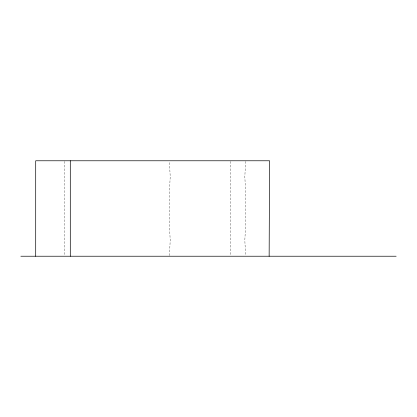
<?xml version="1.0" encoding="UTF-8"?>
<svg xmlns="http://www.w3.org/2000/svg" width="417" height="417" viewBox="0 0 417 417"><rect width="100%" height="100%" fill="white"/><g stroke="black" fill="none" stroke-linecap="round" stroke-linejoin="round"><path stroke-width="0.31" stroke-dasharray="2.08 1.56" d="M169.37 255.59L170.225 240.317L169.338 224.409L169.338 192.591L170.225 176.683L169.37 161.41M245.665 161.41L244.815 176.683L245.702 192.591L245.702 224.409L244.815 240.317L245.665 255.59M230.559 161.421L230.559 255.579M64.333 161.421L64.333 255.579"/><path stroke-width="0.63" d="M269.142 256.226L269.564 160.774L35.7 160.774L35.7 256.226M20.85 256.226L396.15 256.226M70.301 160.774L70.301 256.226"/></g></svg>
